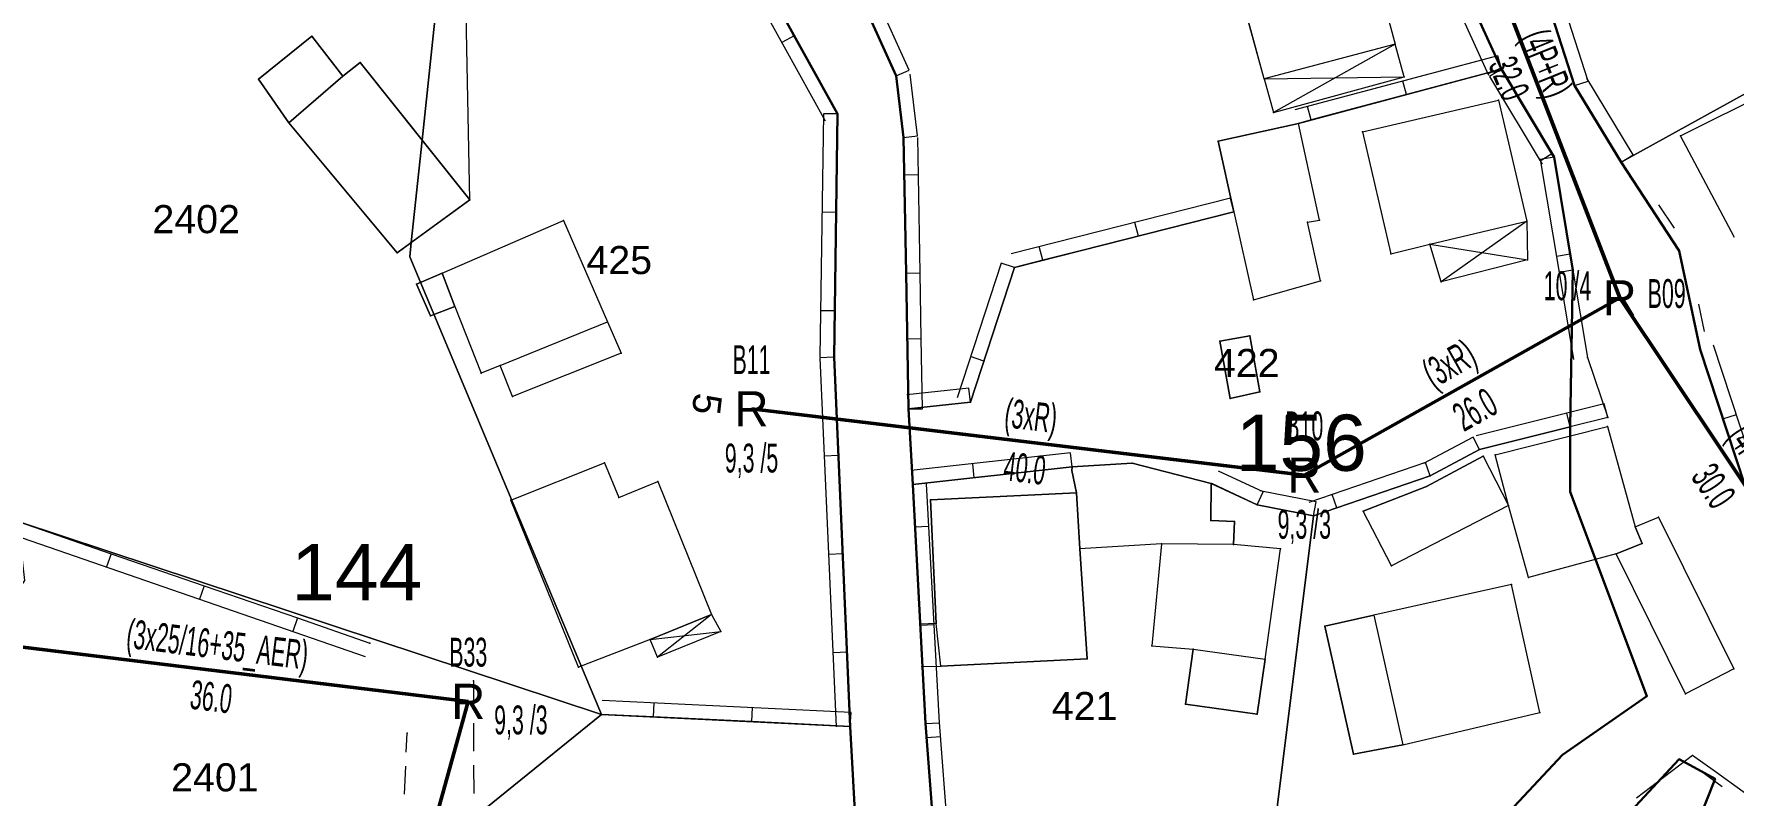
# Model space of a CAD drawing. Header units: millimetres. Extents: x 615240 to 617330, y 4151758 to 4153557.
# Drawn here: x 615450.6 to 615571.4, y 4152530 to 4152584.1 of the extents above; entities that cross this region are included whole.
import ezdxf
from ezdxf.enums import TextEntityAlignment as Align
from ezdxf.xclip import XClip

# ---------------------------------------------------------------- set-up
doc = ezdxf.new("R2010")
doc.units = ezdxf.units.MM
doc.header["$XCLIPFRAME"] = 2
for name, color, linetype, lineweight in [('02_ADA_ALN_YENI', 7, 'Continuous', 30), ('02_ADA_NO_YENI', 18, 'Continuous', 0), ('03_PARSEL_ALN_ESKI', 18, 'Continuous', 0), ('03_PARSEL_ALN_YENI', 171, 'Continuous', 0), ('03_PARSEL_NO_ESKI', 5, 'Continuous', 0), ('03_PARSEL_SNR_YENI', 5, 'Continuous', 0), ('04_YAPI_ALN_TSCLSIZ', 18, 'Continuous', 0), ('04_YAPI_SNR_TSCL', 232, 'Continuous', 0), ('04_YAPI_SNR_TSCLSZ', 77, 'Continuous', 0), ('06_DETAY_SNR_KROKI', 4, 'Continuous', 0), ('06_DETAY_SNR_PAFTA', 26, 'Continuous', 0), ('07_SNRTIP_GECERLI', 30, 'Continuous', 0), ('07_SNRTIP_SABIT', 18, 'Continuous', 0), ('DIREK_AG_MEVCUT', 3, 'Continuous', 25), ('HAT_AG_HAVAI_MEVCUT', 82, 'Continuous', 50), ('NOKTA_DETAY_YENI', 171, 'Continuous', 0), ('NOKTA_PARSEL_ESKI', 6, 'Continuous', 0), ('NOKTA_PARSEL_YENI', 30, 'Continuous', 0), ('NOKTA_YAPI_TSCL', 232, 'Continuous', 0), ('NOKTA_YAPI_TSCLSIZ', 77, 'Continuous', 0), ('YENER_NOT', 4, 'Continuous', 0)]:
    doc.layers.add(name, color=color, linetype=linetype, lineweight=lineweight)
doc.styles.add('Direk', font='B_CAD')
doc.styles.get("Standard").update_dxf_attribs({"font": 'Arial'})

# ---------------------------------------------------------------- blocks, each defined once
blk = doc.blocks.new('fggg')
at = {"layer": '02_ADA_ALN_YENI', "color": 252}
for points in [[(615609.76, 4152593.18, 0), (615608.86, 4152577.92, 0), (615606.77, 4152568.4, 0), (615602.2, 4152556.3, 0), (615599.75, 4152548.89, 0), (615602.81, 4152543.97, 0), (615592.81, 4152546.27, 0), (615594.49, 4152536.91, 0), (615592.45, 4152535.62, 0), (615582.77, 4152536.16, 0), (615578.68, 4152542.94, 0), (615572.84, 4152550.11, 0), (615569.01, 4152561.69, 0), (615567.53, 4152568.72, 0), (615563.4, 4152575.03, 0), (615560.1, 4152580.48, 0), (615558.49, 4152585.47, 0)], [(615501.25, 4152590.13, 0), (615507.72, 4152578.45, 0), (615507.47, 4152561.15, 0), (615508.63, 4152534.9, 0), (615509.7, 4152515.16, 0), (615509.7, 4152515.16, 0), (615514, 4152504.01, 0), (615516.45, 4152492.19, 0), (615512.83, 4152466.75, 0), (615508.11, 4152460.35, 0), (615503.16, 4152460.74, 0), (615486.44, 4152456.85, 0), (615501.54, 4152455.16, 0), (615489.49, 4152436.33, 0), (615488.05, 4152431.59, 0), (615483.75, 4152429.48, 0), (615464.52, 4152425.89, 0), (615450.56, 4152424.49, 0)], [(615549.05, 4152594.45, 0), (615554.9, 4152581.62, 0), (615558.64, 4152575.38, 0), (615559.97, 4152567.34, 0), (615559.79, 4152556.2, 0), (615559.77, 4152551.57, 0), (615565.23, 4152537.06, 0), (615559.24, 4152532.88, 0), (615551.34, 4152524.45, 0)], [(615515.11, 4152520.16, 0), (615513.97, 4152535.11, 0), (615513.97, 4152535.11, 0), (615513.06, 4152552.1, 0), (615512.76, 4152557.47, 0), (615512.59, 4152567.12, 0), (615512.42, 4152576.77, 0), (615511.89, 4152581.15, 0), (615506.93, 4152592.11, 0)]]:
    blk.add_polyline3d(points, dxfattribs=at)
blk.add_polyline3d([(615556.86, 4152505.74, 0), (615554.8, 4152518.88, 0), (615567.53, 4152532.57, 0), (615570.08, 4152531.18, 0), (615559.44, 4152504.37, 0), (615556.86, 4152505.74, 0)], close=True, dxfattribs=at)
at = {"layer": '03_PARSEL_ALN_ESKI', "color": 252}
for p in [(615462.54, 4152570.97), (615492.5, 4152568.06), (615537.09, 4152560.74), (615525.58, 4152536.35), (615463.87, 4152531.28)]:
    blk.add_point(p, dxfattribs=at)
at = {"layer": '03_PARSEL_ALN_YENI', "color": 252}
for points in [[(615449.49, 4152549.47, 0), (615445.9, 4152580.08, 0), (615416.71, 4152626.53, 0), (615438.31, 4152629.65, 0), (615462.17, 4152620.82, 0), (615480.98, 4152602.88, 0), (615478.2, 4152576.58, 0), (615477.43, 4152569.31, 0), (615477.33, 4152568.3, 0), (615490.95, 4152535.75, 0), (615449.49, 4152549.47, 0)], [(615589.09, 4152588.46, 0), (615578.17, 4152588.2, 0), (615574.99, 4152581.42, 0), (615563.4, 4152575.03, 0), (615560.1, 4152580.48, 0), (615558.49, 4152585.47, 0), (615557.84, 4152596.09, 0), (615557.39, 4152602.66, 0), (615557.89, 4152617.92, 0), (615559.37, 4152619.38, 0), (615577.04, 4152621.44, 0), (615584.72, 4152623.29, 0), (615589.24, 4152610.5, 0), (615592.86, 4152597.9, 0), (615595.38, 4152587.3, 0), (615589.09, 4152588.46, 0)], [(615501.25, 4152590.13, 0), (615507.72, 4152578.45, 0), (615507.47, 4152561.15, 0), (615508.63, 4152534.9, 0), (615490.95, 4152535.75, 0), (615477.33, 4152568.3, 0), (615477.43, 4152569.31, 0), (615478.2, 4152576.58, 0), (615480.98, 4152602.88, 0), (615502.11, 4152602.86, 0), (615500.49, 4152595.98, 0), (615500.98, 4152592.3, 0), (615501.25, 4152590.13, 0)], [(615567.53, 4152568.72, 0), (615563.4, 4152575.03, 0), (615574.99, 4152581.42, 0), (615578.17, 4152588.2, 0), (615589.09, 4152588.46, 0), (615586.32, 4152577.05, 0), (615581.76, 4152564.73, 0), (615576.42, 4152554.05, 0), (615572.84, 4152550.11, 0), (615569.01, 4152561.69, 0), (615567.53, 4152568.72, 0)], [(615537.53, 4152550.66, 0), (615534.27, 4152552.18, 0), (615528.65, 4152553.62, 0), (615524.39, 4152553.35, 0), (615513.06, 4152552.1, 0), (615512.76, 4152557.47, 0), (615517.17, 4152557.96, 0), (615520.3, 4152567.54, 0), (615535.88, 4152571.48, 0), (615534.78, 4152576.52, 0), (615540.47, 4152577.77, 0), (615554.9, 4152581.62, 0), (615558.64, 4152575.38, 0), (615559.97, 4152567.34, 0), (615559.79, 4152556.2, 0), (615553.35, 4152554.58, 0), (615549.83, 4152552.72, 0), (615541.54, 4152549.88, 0), (615537.53, 4152550.66, 0)], [(615538.28, 4152523.64, 0), (615541.54, 4152549.88, 0), (615549.83, 4152552.72, 0), (615553.35, 4152554.58, 0), (615559.79, 4152556.2, 0), (615559.77, 4152551.57, 0), (615565.23, 4152537.06, 0), (615559.24, 4152532.88, 0), (615551.34, 4152524.45, 0), (615551.38, 4152513.62, 0), (615540.13, 4152512, 0), (615546.03, 4152501.74, 0), (615538.56, 4152496.16, 0), (615533.39, 4152508.06, 0), (615531.67, 4152513.25, 0), (615532.71, 4152520.92, 0), (615538.28, 4152523.64, 0)], [(615513.97, 4152535.11, 0), (615513.06, 4152552.1, 0), (615524.39, 4152553.35, 0), (615528.65, 4152553.62, 0), (615534.27, 4152552.18, 0), (615537.53, 4152550.66, 0), (615541.54, 4152549.88, 0), (615538.28, 4152523.64, 0), (615532.71, 4152520.92, 0), (615527.88, 4152518.84, 0), (615516.21, 4152514.94, 0), (615515.11, 4152520.16, 0), (615513.97, 4152535.11, 0)], [(615490.95, 4152535.75, 0), (615465.54, 4152515.16, 0), (615440.88, 4152531.53, 0), (615449.98, 4152545.28, 0), (615449.49, 4152549.47, 0), (615490.95, 4152535.75, 0)], [(615465.54, 4152515.16, 0), (615490.95, 4152535.75, 0), (615508.63, 4152534.9, 0), (615509.7, 4152515.16, 0), (615514, 4152504.01, 0), (615516.45, 4152492.19, 0), (615512.99, 4152480.25, 0), (615465.54, 4152515.16, 0)], [(615556.86, 4152505.74, 0), (615554.8, 4152518.88, 0), (615567.53, 4152532.57, 0), (615570.08, 4152531.18, 0), (615559.44, 4152504.37, 0), (615556.86, 4152505.74, 0)]]:
    blk.add_polyline3d(points, close=True, dxfattribs=at)
blk.add_polyline3d([(615549.05, 4152594.45, 0), (615554.9, 4152581.62, 0), (615540.47, 4152577.77, 0), (615534.78, 4152576.52, 0), (615535.88, 4152571.48, 0), (615535.88, 4152571.48, 0), (615520.3, 4152567.54, 0), (615517.17, 4152557.96, 0), (615512.76, 4152557.47, 0), (615512.59, 4152567.12, 0), (615512.42, 4152576.77, 0), (615511.89, 4152581.15, 0), (615506.93, 4152592.11, 0)], dxfattribs=at)
at = {"layer": '03_PARSEL_SNR_YENI', "color": 252}
for p, q in [((615548.14, 4152594.04, 0.95), (615553.99, 4152581.21, 0.95)), ((615512.8, 4152581.57, 0.95), (615507.84, 4152592.52, 0.95)), ((615500.38, 4152589.64, 0.95), (615506.85, 4152577.96, 0.95)), ((615501.25, 4152590.13, 0.95), (615504.64, 4152584, 0.95)), ((615551.95, 4152588.08, 0.95), (615554.86, 4152581.71, 0.95)), ((615511.89, 4152581.15, 0.95), (615509, 4152587.53, 0.95)), ((615560.1, 4152580.48, 0.95), (615558.49, 4152585.47, 0.95)), ((615561.05, 4152580.79, 0.95), (615559.44, 4152585.78, 0.95)), ((615504.64, 4152584, 0.95), (615503.77, 4152583.52, 0.95)), ((615504.64, 4152584, 0.95), (615507.72, 4152578.45, 0.95)), ((615554.64, 4152582.59, 0.95), (615540.21, 4152578.74, 0.95)), ((615554.86, 4152581.71, 0.95), (615553.95, 4152581.3, 0.95)), ((615554.9, 4152581.62, 0.95), (615554.64, 4152582.59, 0.95)), ((615554.86, 4152581.71, 0.95), (615554.9, 4152581.62, 0.95)), ((615511.89, 4152581.15, 0.95), (615512.8, 4152581.57, 0.95)), ((615512.42, 4152576.77, 0.95), (615511.89, 4152581.15, 0.95)), ((615513.41, 4152576.89, 0.95), (615512.88, 4152581.28, 0.95)), ((615548.14, 4152579.82, 0.95), (615547.88, 4152580.79, 0.95)), ((615554.9, 4152581.62, 0.95), (615548.14, 4152579.82, 0.95)), ((615554.9, 4152581.62, 0.95), (615554.04, 4152581.11, 0.95)), ((615554.04, 4152581.11, 0.95), (615557.78, 4152574.87, 0.95)), ((615554.9, 4152581.62, 0.95), (615558.49, 4152575.62, 0.95)), ((615560.1, 4152580.48, 0.95), (615561.05, 4152580.79, 0.95)), ((615563.4, 4152575.03, 0.95), (615560.1, 4152580.48, 0.95)), ((615564.25, 4152575.55, 0.95), (615560.96, 4152581, 0.95)), ((615548.14, 4152579.82, 0.95), (615541.37, 4152578.02, 0.95)), ((615506.72, 4152578.46, 0.95), (615506.47, 4152561.17, 0.95)), ((615507.72, 4152578.45, 0.95), (615506.72, 4152578.46, 0.95)), ((615507.72, 4152578.45, 0.95), (615507.62, 4152571.45, 0.95)), ((615541.37, 4152578.02, 0.95), (615541.11, 4152578.98, 0.95)), ((615512.42, 4152576.77, 0.95), (615513.41, 4152576.89, 0.95)), ((615541.37, 4152578.02, 0.95), (615540.47, 4152577.77, 0.95)), ((615512.47, 4152574.12, 0.95), (615512.42, 4152576.77, 0.95)), ((615513.59, 4152567.14, 0.95), (615513.42, 4152576.78, 0.95)), ((615558.49, 4152575.62, 0.95), (615557.64, 4152575.1, 0.95)), ((615558.64, 4152575.38, 0.95), (615557.65, 4152575.21, 0.95)), ((615557.65, 4152575.21, 0.95), (615558.99, 4152567.18, 0.95)), ((615558.49, 4152575.62, 0.95), (615558.64, 4152575.38, 0.95)), ((615558.64, 4152575.38, 0.95), (615559.79, 4152568.47, 0.95)), ((615563.4, 4152575.03, 0.95), (615564.25, 4152575.55, 0.95)), ((615563.4, 4152575.03, 0.95), (615566.14, 4152570.85, 0.95)), ((615512.47, 4152574.12, 0.95), (615513.47, 4152574.14, 0.95)), ((615512.59, 4152567.12, 0.95), (615512.47, 4152574.12, 0.95)), ((615535.64, 4152572.45, 0.95), (615520.05, 4152568.51, 0.95)), ((615535.88, 4152571.48, 0.95), (615535.64, 4152572.45, 0.95)), ((615507.62, 4152571.45, 0.95), (615506.62, 4152571.46, 0.95)), ((615507.62, 4152571.45, 0.95), (615507.52, 4152564.45, 0.95)), ((615535.88, 4152571.48, 0.95), (615529.1, 4152569.76, 0.95)), ((615566.06, 4152571.99, 0.95), (615567.16, 4152570.32, 0.95)), ((615566.14, 4152570.85, 0.95), (615567.53, 4152568.72, 0.95)), ((615529.1, 4152569.76, 0.95), (615522.31, 4152568.05, 0.95)), ((615529.1, 4152569.76, 0.95), (615528.85, 4152570.73, 0.95)), ((615522.31, 4152568.05, 0.95), (615522.06, 4152569.02, 0.95)), ((615559.79, 4152568.47, 0.95), (615558.8, 4152568.31, 0.95)), ((615559.79, 4152568.47, 0.95), (615559.97, 4152567.34, 0.95)), ((615567.53, 4152568.72, 0.95), (615568.56, 4152563.83, 0.95)), ((615519.35, 4152567.85, 0.95), (615516.22, 4152558.27, 0.95)), ((615520.3, 4152567.54, 0.95), (615518.12, 4152560.88, 0.95)), ((615520.3, 4152567.54, 0.95), (615519.35, 4152567.85, 0.95)), ((615522.31, 4152568.05, 0.95), (615520.3, 4152567.54, 0.95)), ((615512.59, 4152567.12, 0.95), (615513.59, 4152567.14, 0.95)), ((615512.67, 4152562.46, 0.95), (615512.59, 4152567.12, 0.95)), ((615513.67, 4152562.48, 0.95), (615513.59, 4152567.14, 0.95)), ((615568.9, 4152564.92, 0.95), (615569.31, 4152562.97, 0.95)), ((615507.52, 4152564.45, 0.95), (615506.52, 4152564.46, 0.95)), ((615507.52, 4152564.45, 0.95), (615507.47, 4152561.15, 0.95)), ((615568.56, 4152563.83, 0.95), (615569.01, 4152561.69, 0.95)), ((615512.67, 4152562.46, 0.95), (615513.67, 4152562.48, 0.95)), ((615512.76, 4152557.47, 0.95), (615512.67, 4152562.46, 0.95)), ((615513.75, 4152557.49, 0.95), (615513.67, 4152562.48, 0.95)), ((615518.12, 4152560.88, 0.95), (615517.17, 4152561.2, 0.95)), ((615570.64, 4152556.76, 0.95), (615569.01, 4152561.69, 0.95)), ((615573.79, 4152550.42, 0.95), (615569.96, 4152562, 0.95)), ((615507.47, 4152561.15, 0.95), (615506.47, 4152561.11, 0.95)), ((615506.47, 4152561.11, 0.95), (615507.63, 4152534.86, 0.95)), ((615507.47, 4152561.15, 0.95), (615507.78, 4152554.16, 0.95)), ((615518.12, 4152560.88, 0.95), (615517.17, 4152557.96, 0.95)), ((615517.06, 4152558.96, 0.95), (615512.64, 4152558.47, 0.95)), ((615517.17, 4152557.96, 0.95), (615517.06, 4152558.96, 0.95)), ((615517.17, 4152557.96, 0.95), (615512.76, 4152557.47, 0.95)), ((615512.76, 4152557.47, 0.95), (615513.75, 4152557.49, 0.95)), ((615559.55, 4152557.17, 0.95), (615553.11, 4152555.55, 0.95)), ((615559.79, 4152556.2, 0.95), (615559.55, 4152557.17, 0.95)), ((615570.64, 4152556.76, 0.95), (615571.59, 4152557.07, 0.95)), ((615572.84, 4152550.11, 0.95), (615570.64, 4152556.76, 0.95)), ((615552.88, 4152555.47, 0.95), (615549.36, 4152553.6, 0.95)), ((615553.35, 4152554.58, 0.95), (615552.88, 4152555.47, 0.95)), ((615559.79, 4152556.2, 0.95), (615553.35, 4152554.58, 0.95)), ((615507.78, 4152554.16, 0.95), (615506.78, 4152554.11, 0.95)), ((615507.78, 4152554.16, 0.95), (615508.09, 4152547.17, 0.95)), ((615524.28, 4152554.35, 0.95), (615512.95, 4152553.09, 0.95)), ((615524.39, 4152553.35, 0.95), (615524.28, 4152554.35, 0.95)), ((615553.35, 4152554.58, 0.95), (615549.83, 4152552.72, 0.95)), ((615517.44, 4152552.58, 0.95), (615517.33, 4152553.58, 0.95)), ((615524.39, 4152553.35, 0.95), (615517.44, 4152552.58, 0.95)), ((615537.96, 4152551.57, 0.95), (615534.79, 4152553.06, 0.95)), ((615549.5, 4152553.66, 0.95), (615541.22, 4152550.82, 0.95)), ((615549.83, 4152552.72, 0.95), (615543.2, 4152550.45, 0.95)), ((615549.83, 4152552.72, 0.95), (615549.5, 4152553.66, 0.95)), ((615517.44, 4152552.58, 0.95), (615513.06, 4152552.1, 0.95)), ((615513.22, 4152549.09, 0.95), (615513.06, 4152552.1, 0.95)), ((615514.97, 4152535.16, 0.95), (615514.05, 4152552.15, 0.95)), ((615537.53, 4152550.66, 0.95), (615534.36, 4152552.16, 0.95)), ((615537.53, 4152550.66, 0.95), (615537.96, 4152551.57, 0.95)), ((615541.73, 4152550.86, 0.95), (615537.72, 4152551.64, 0.95)), ((615541.54, 4152549.88, 0.95), (615537.53, 4152550.66, 0.95)), ((615541.54, 4152549.88, 0.95), (615541.73, 4152550.86, 0.95)), ((615543.2, 4152550.45, 0.95), (615541.54, 4152549.88, 0.95)), ((615543.2, 4152550.45, 0.95), (615542.88, 4152551.39, 0.95)), ((615513.22, 4152549.09, 0.95), (615514.22, 4152549.14, 0.95)), ((615513.6, 4152542.1, 0.95), (615513.22, 4152549.09, 0.95)), ((615508.09, 4152547.17, 0.95), (615507.09, 4152547.12, 0.95)), ((615508.09, 4152547.17, 0.95), (615508.4, 4152540.17, 0.95)), ((615513.6, 4152542.1, 0.95), (615514.6, 4152542.15, 0.95)), ((615513.97, 4152535.11, 0.95), (615513.6, 4152542.1, 0.95)), ((615508.4, 4152540.17, 0.95), (615507.4, 4152540.13, 0.95)), ((615508.4, 4152540.17, 0.95), (615508.63, 4152534.9, 0.95)), ((615508.68, 4152535.9, 0.95), (615491, 4152536.75, 0.95)), ((615494.65, 4152535.57, 0.95), (615494.7, 4152536.57, 0.95)), ((615501.64, 4152535.24, 0.95), (615501.69, 4152536.24, 0.95)), ((615508.63, 4152534.9, 0.95), (615508.68, 4152535.9, 0.95)), ((615494.65, 4152535.57, 0.95), (615490.95, 4152535.75, 0.95)), ((615501.64, 4152535.24, 0.95), (615494.65, 4152535.57, 0.95)), ((615508.63, 4152534.9, 0.95), (615501.64, 4152535.24, 0.95)), ((615508.89, 4152530.14, 0.95), (615508.63, 4152534.9, 0.95)), ((615513.97, 4152535.11, 0.95), (615514.97, 4152535.16, 0.95)), ((615514.05, 4152534.12, 0.95), (615513.97, 4152535.11, 0.95)), ((615516.1, 4152520.23, 0.95), (615514.97, 4152535.18, 0.95)), ((615514.05, 4152534.12, 0.95), (615515.05, 4152534.19, 0.95)), ((615514.58, 4152527.14, 0.95), (615514.05, 4152534.12, 0.95)), ((615554.76, 4152528.1, 0.95), (615559.24, 4152532.88, 0.95)), ((615509.43, 4152520.15, 0.95), (615508.89, 4152530.14, 0.95))]:
    blk.add_line(p, q, dxfattribs=at)
for p in [(615511.89, 4152581.15, 657.97), (615511.89, 4152581.15, 657.97), (615554.9, 4152581.62, 654.68), (615554.9, 4152581.62, 654.68), (615554.9, 4152581.62, 654.68), (615560.1, 4152580.48, 654.43), (615560.1, 4152580.48, 654.43), (615507.72, 4152578.45, 657.88), (615507.72, 4152578.45, 657.88), (615540.47, 4152577.77, 656.79), (615512.42, 4152576.77, 657.9), (615512.42, 4152576.77, 657.9), (615558.64, 4152575.38, 654.28), (615558.64, 4152575.38, 654.28), (615563.4, 4152575.03, 654.26), (615563.4, 4152575.03, 654.26), (615535.88, 4152571.48, 655.96), (615567.53, 4152568.72, 653.72), (615567.53, 4152568.72, 653.72), (615520.3, 4152567.54, 654.8), (615520.3, 4152567.54, 654.8), (615559.97, 4152567.34, 653.4), (615512.59, 4152567.12, 655.21), (615512.59, 4152567.12, 657.9), (615512.67, 4152562.46, 655.21), (615512.67, 4152562.46, 657.9), (615569.01, 4152561.69, 653.03), (615569.01, 4152561.69, 653.03), (615507.47, 4152561.15, 657.23), (615507.47, 4152561.15, 657.23), (615517.17, 4152557.96, 654.45), (615517.17, 4152557.96, 654.45), (615512.76, 4152557.47, 655.21), (615512.76, 4152557.47, 655.21), (615559.79, 4152556.2, 653.34), (615553.35, 4152554.58, 654.15), (615553.35, 4152554.58, 654.15), (615524.39, 4152553.35, 654.41), (615549.83, 4152552.72, 654.65), (615549.83, 4152552.72, 654.65), (615513.06, 4152552.1, 655.07), (615513.06, 4152552.1, 655.07), (615534.36, 4152552.16, 654.03), (615537.53, 4152550.66, 654.31), (615537.53, 4152550.66, 654.31), (615541.54, 4152549.88, 654.14), (615541.54, 4152549.88, 654.14), (615490.95, 4152535.75, 665.33), (615508.63, 4152534.9, 655.31), (615508.63, 4152534.9, 655.31), (615508.63, 4152534.9, 655.31), (615513.97, 4152535.11, 655.45), (615513.97, 4152535.11, 655.45), (615559.24, 4152532.88, 650.82)]:
    blk.add_point(p, dxfattribs=at)
at = {"layer": '04_YAPI_ALN_TSCLSIZ', "color": 252}
for points in [[(615535.4, 4152590.63, 0), (615544.72, 4152593.13, 0), (615547.34, 4152583.42, 0), (615538.04, 4152580.94, 0), (615535.4, 4152590.63, 0)], [(615468.74, 4152577.81, 0), (615466.58, 4152580.92, 0), (615470.36, 4152583.99, 0), (615472.57, 4152581.13, 0), (615468.74, 4152577.81, 0)], [(615481.6, 4152572.33, 0), (615476.43, 4152568.58, 0), (615468.74, 4152577.81, 0), (615472.57, 4152581.13, 0), (615473.79, 4152582.11, 0), (615481.6, 4152572.33, 0)], [(615478.8, 4152564.1, 0), (615477.8, 4152566.35, 0), (615479.62, 4152567.13, 0), (615480.53, 4152564.76, 0), (615478.8, 4152564.1, 0)], [(615483.74, 4152560.57, 0), (615491.38, 4152563.67, 0), (615492.35, 4152561.44, 0), (615484.63, 4152558.35, 0), (615483.74, 4152560.57, 0)], [(615535.61, 4152558.22, 0), (615534.89, 4152562.29, 0), (615537.03, 4152562.66, 0), (615537.73, 4152558.68, 0), (615535.61, 4152558.22, 0)], [(615555.4, 4152550.61, 0), (615554.45, 4152554.2, 0), (615562.44, 4152556.23, 0), (615564.4, 4152549.09, 0), (615564.89, 4152547.91, 0), (615563.06, 4152547.16, 0), (615556.81, 4152545.48, 0), (615555.4, 4152550.61, 0)], [(615545.07, 4152550.21, 0), (615549.58, 4152551.97, 0), (615553.6, 4152554.11, 0), (615555.4, 4152550.61, 0), (615547.08, 4152546.32, 0), (615545.07, 4152550.21, 0)], [(615489.32, 4152539.12, 0), (615484.51, 4152550.98, 0), (615491.17, 4152553.64, 0), (615492.18, 4152551.18, 0), (615494.94, 4152552.32, 0), (615498.76, 4152542.85, 0), (615494.41, 4152541.09, 0), (615489.32, 4152539.12, 0)], [(615524.95, 4152547.52, 0), (615524.7, 4152551.52, 0), (615524.36, 4152553.1, 0), (615524.39, 4152553.35, 0), (615528.65, 4152553.62, 0), (615534.27, 4152552.18, 0), (615534.25, 4152549.55, 0), (615535.93, 4152549.48, 0), (615535.86, 4152547.84, 0), (615530.75, 4152547.88, 0), (615524.95, 4152547.52, 0)], [(615525.45, 4152539.71, 0), (615515.05, 4152539.18, 0), (615514.74, 4152542.22, 0), (615514.32, 4152551.02, 0), (615524.7, 4152551.52, 0), (615524.95, 4152547.52, 0), (615525.45, 4152539.71, 0)], [(615571.42, 4152538.99, 0), (615567.98, 4152537.22, 0), (615563.06, 4152547.16, 0), (615564.89, 4152547.91, 0), (615564.4, 4152549.09, 0), (615566.06, 4152549.78, 0), (615571.42, 4152538.99, 0)], [(615545.84, 4152542.81, 0), (615547.9, 4152533.58, 0), (615544.38, 4152532.92, 0), (615542.35, 4152542.04, 0), (615545.84, 4152542.81, 0)], [(615538.1, 4152539.68, 0), (615537.54, 4152535.76, 0), (615532.45, 4152536.48, 0), (615533, 4152540.4, 0), (615538.1, 4152539.68, 0)]]:
    blk.add_polyline3d(points, close=True, dxfattribs=at)
at = {"layer": '04_YAPI_SNR_TSCL', "color": 252}
for p, q in [((615567.63, 4152576.9, 656.69), (615578.26, 4152582.21, 661.62)), ((615545.03, 4152577.17, 659.72), (615554.7, 4152579.42, 658.27)), ((615554.7, 4152579.42, 658.27), (615556.7, 4152570.83, 654.67)), ((615540.47, 4152577.77, 655.59), (615534.78, 4152576.52, 658.16)), ((615541.98, 4152570.9, 654.99), (615540.47, 4152577.77, 655.59)), ((615545.03, 4152577.17, 659.72), (615547.04, 4152568.49, 655.39)), ((615571.45, 4152569.66, 656.36), (615567.63, 4152576.9, 656.69)), ((615534.78, 4152576.52, 658.16), (615535.88, 4152571.48, 654.06)), ((615479.62, 4152567.13, 663.53), (615488.25, 4152570.88, 661.42)), ((615488.25, 4152570.88, 661.42), (615491.38, 4152563.67, 659.55)), ((615535.88, 4152571.48, 658.16), (615537.27, 4152565.23, 654.06)), ((615541.11, 4152570.76, 654.87), (615541.98, 4152570.9, 654.99)), ((615549.81, 4152569.19, 654.81), (615556.7, 4152570.83, 654.67)), ((615542.04, 4152566.59, 654.22), (615541.11, 4152570.76, 654.87)), ((615547.04, 4152568.49, 655.39), (615549.81, 4152569.19, 654.81)), ((615480.53, 4152564.76, 665.22), (615479.62, 4152567.13, 663.53)), ((615537.27, 4152565.23, 654.06), (615542.04, 4152566.59, 654.22)), ((615480.53, 4152564.76, 665.22), (615482.39, 4152560.02, 663.54)), ((615483.74, 4152560.57, 660.22), (615491.38, 4152563.67, 658.79)), ((615483.74, 4152560.57, 659.96), (615482.39, 4152560.02, 663.54)), ((615530.75, 4152547.88, 652.23), (615530.05, 4152540.62, 651.45)), ((615535.86, 4152547.84, 652.62), (615530.75, 4152547.88, 652.23)), ((615539.2, 4152547.53, 652.78), (615535.86, 4152547.84, 652.62)), ((615538.1, 4152539.68, 654.25), (615539.2, 4152547.53, 652.78)), ((615555.61, 4152544.98, 653.55), (615545.84, 4152542.81, 654.78)), ((615557.63, 4152535.89, 651.43), (615555.61, 4152544.98, 653.55)), ((615545.84, 4152542.81, 654.78), (615547.9, 4152533.58, 652.14)), ((615530.05, 4152540.62, 651.45), (615533, 4152540.4, 652.54)), ((615533, 4152540.4, 652.54), (615538.1, 4152539.68, 653.76)), ((615547.9, 4152533.58, 652.14), (615557.63, 4152535.89, 651.43))]:
    blk.add_line(p, q, dxfattribs=at)
at = {"layer": '04_YAPI_SNR_TSCLSZ', "color": 252}
for p, q in [((615544.72, 4152593.13, 660.31), (615547.34, 4152583.42, 655.28)), ((615538.04, 4152580.94, 659.21), (615535.4, 4152590.63, 660.4)), ((615470.36, 4152583.99, 663.15), (615466.58, 4152580.92, 666.34)), ((615472.57, 4152581.13, 665.31), (615470.36, 4152583.99, 663.15)), ((615547.34, 4152583.42, 655.28), (615538.04, 4152580.94, 659.21)), ((615547.34, 4152583.42, 655.28), (615538.69, 4152578.54, 658.83)), ((615547.99, 4152581.08, 660.23), (615547.34, 4152583.42, 655.28)), ((615473.79, 4152582.11, 663.83), (615472.57, 4152581.13, 665.31)), ((615478.2, 4152576.58, 664.12), (615473.79, 4152582.11, 663.83)), ((615466.58, 4152580.92, 666.34), (615468.74, 4152577.81, 666.69)), ((615468.74, 4152577.81, 666.69), (615472.57, 4152581.13, 665.31)), ((615538.04, 4152580.94, 659.21), (615547.99, 4152581.08, 660.23)), ((615538.04, 4152580.94, 659.21), (615538.69, 4152578.54, 658.83)), ((615538.69, 4152578.54, 658.83), (615547.99, 4152581.08, 660.23)), ((615468.74, 4152577.81, 666.69), (615476.43, 4152568.58, 666.81)), ((615481.6, 4152572.33, 664.12), (615478.2, 4152576.58, 663.83)), ((615477.43, 4152569.31, 666.81), (615481.6, 4152572.33, 664.12)), ((615556.7, 4152570.83, 654.67), (615550.61, 4152566.5, 652.81)), ((615556.7, 4152570.83, 654.67), (615556.75, 4152568.08, 654.4)), ((615476.43, 4152568.58, 666.81), (615477.43, 4152569.31, 664.12)), ((615549.81, 4152569.19, 654.81), (615556.75, 4152568.08, 654.4)), ((615550.61, 4152566.5, 652.81), (615549.81, 4152569.19, 654.81)), ((615556.75, 4152568.08, 654.4), (615550.61, 4152566.5, 652.81)), ((615479.62, 4152567.13, 663.53), (615477.8, 4152566.35, 664.05)), ((615477.8, 4152566.35, 664.05), (615478.8, 4152564.1, 663.87)), ((615478.8, 4152564.1, 663.87), (615480.53, 4152564.76, 665.22)), ((615491.38, 4152563.67, 661.42), (615492.35, 4152561.44, 659.55)), ((615537.03, 4152562.66, 654.05), (615534.89, 4152562.29, 656.57)), ((615537.73, 4152558.68, 654.08), (615537.03, 4152562.66, 654.05)), ((615492.35, 4152561.44, 659.55), (615484.63, 4152558.35, 662.86)), ((615534.89, 4152562.29, 656.57), (615535.61, 4152558.22, 653.73)), ((615484.63, 4152558.35, 662.86), (615483.74, 4152560.57, 659.96)), ((615535.61, 4152558.22, 653.73), (615537.73, 4152558.68, 654.08)), ((615554.45, 4152554.2, 653.86), (615562.44, 4152556.23, 653.17)), ((615562.44, 4152556.23, 653.17), (615564.4, 4152549.09, 653.89)), ((615553.6, 4152554.11, 653.73), (615549.58, 4152551.97, 654.07)), ((615553.6, 4152554.11, 653.73), (615555.4, 4152550.61, 654.24)), ((615555.4, 4152550.61, 654.24), (615554.45, 4152554.2, 653.86)), ((615484.51, 4152550.98, 662.47), (615491.17, 4152553.64, 659.52)), ((615491.17, 4152553.64, 659.52), (615492.18, 4152551.18, 659.93)), ((615524.39, 4152553.35, 654.41), (615524.36, 4152553.1, 652.84)), ((615524.36, 4152553.1, 652.84), (615524.7, 4152551.52, 656.22)), ((615528.65, 4152553.62, 653.93), (615524.39, 4152553.35, 654.41)), ((615534.27, 4152552.18, 653.76), (615528.65, 4152553.62, 653.93)), ((615492.18, 4152551.18, 659.93), (615494.94, 4152552.32, 659.37)), ((615494.94, 4152552.32, 659.37), (615498.76, 4152542.85, 660.29)), ((615524.7, 4152551.52, 656.22), (615514.32, 4152551.02, 654.92)), ((615524.95, 4152547.52, 656.81), (615524.7, 4152551.52, 656.22)), ((615534.25, 4152549.55, 655.51), (615534.27, 4152552.18, 653.76)), ((615549.58, 4152551.97, 654.07), (615545.07, 4152550.21, 655.06)), ((615489.32, 4152539.12, 664.09), (615484.51, 4152550.98, 662.47)), ((615514.32, 4152551.02, 654.92), (615514.74, 4152542.22, 655.69)), ((615555.4, 4152550.61, 654.24), (615547.08, 4152546.32, 655.52)), ((615556.81, 4152545.48, 653.14), (615555.4, 4152550.61, 654.24)), ((615535.93, 4152549.48, 652.6), (615534.25, 4152549.55, 655.51)), ((615535.86, 4152547.84, 652.62), (615535.93, 4152549.48, 652.6)), ((615547.08, 4152546.32, 655.52), (615545.07, 4152550.21, 655.06)), ((615564.4, 4152549.09, 653.89), (615566.06, 4152549.78, 652.69)), ((615564.4, 4152549.09, 653.89), (615564.89, 4152547.91, 655.41)), ((615566.06, 4152549.78, 652.69), (615571.42, 4152538.99, 650.48)), ((615530.75, 4152547.88, 652.23), (615524.95, 4152547.52, 656.42)), ((615564.89, 4152547.91, 655.41), (615563.06, 4152547.16, 651.75)), ((615525.45, 4152539.71, 656.81), (615524.95, 4152547.52, 656.22)), ((615563.06, 4152547.16, 651.75), (615556.81, 4152545.48, 653.14)), ((615567.98, 4152537.22, 650.47), (615563.06, 4152547.16, 651.75)), ((615494.41, 4152541.09, 657.73), (615498.76, 4152542.85, 660.29)), ((615498.76, 4152542.85, 660.29), (615494.93, 4152539.82, 662.15)), ((615498.76, 4152542.85, 660.29), (615499.42, 4152541.65, 659.95)), ((615514.74, 4152542.22, 655.69), (615513.61, 4152542.16, 654.18)), ((615513.61, 4152542.16, 654.18), (615513.7, 4152539.16, 652.71)), ((615515.05, 4152539.18, 656.41), (615514.74, 4152542.22, 655.69)), ((615545.84, 4152542.81, 654.78), (615542.35, 4152542.04, 654.74)), ((615542.35, 4152542.04, 654.74), (615544.38, 4152532.92, 651.66)), ((615494.41, 4152541.09, 657.73), (615489.32, 4152539.12, 664.09)), ((615494.41, 4152541.09, 657.73), (615499.42, 4152541.65, 659.95)), ((615494.93, 4152539.82, 662.15), (615494.41, 4152541.09, 657.73)), ((615499.42, 4152541.65, 659.95), (615494.93, 4152539.82, 662.15)), ((615515.05, 4152539.18, 656.41), (615525.45, 4152539.71, 656.81)), ((615533, 4152540.4, 652.54), (615532.45, 4152536.48, 651.28)), ((615537.54, 4152535.76, 654.25), (615538.1, 4152539.68, 652.78)), ((615513.7, 4152539.16, 652.71), (615515.05, 4152539.18, 656.41)), ((615571.42, 4152538.99, 650.48), (615567.98, 4152537.22, 650.47)), ((615532.45, 4152536.48, 651.28), (615537.54, 4152535.76, 654.25)), ((615544.38, 4152532.92, 651.66), (615547.9, 4152533.58, 652.14))]:
    blk.add_line(p, q, dxfattribs=at)
at = {"layer": '06_DETAY_SNR_KROKI', "color": 252}
for p, q in [((615559.97, 4152567.34, 0.95), (615558.99, 4152567.18, 0.95)), ((615559.97, 4152567.34, 0.95), (615561.01, 4152561.14, 0.95)), ((615558.99, 4152567.18, 0.95), (615560.02, 4152560.98, 0.95)), ((615561.01, 4152561.14, 653.4), (615562.45, 4152556.87, 653.34)), ((615562.2, 4152557.83, 0.95), (615559.55, 4152557.17, 0.95)), ((615562.45, 4152556.87, 0.95), (615562.2, 4152557.83, 0.95)), ((615562.45, 4152556.87, 0.95), (615559.79, 4152556.2, 0.95)), ((615449.49, 4152549.47, 0.95), (615456.1, 4152547.18, 0.95)), ((615449.16, 4152548.52, 0.95), (615474.16, 4152539.88, 0.95)), ((615456.1, 4152547.18, 0.95), (615455.78, 4152546.24, 0.95)), ((615456.1, 4152547.18, 0.95), (615462.72, 4152544.89, 0.95)), ((615462.72, 4152544.89, 0.95), (615462.39, 4152543.95, 0.95)), ((615462.72, 4152544.89, 0.95), (615469.34, 4152542.61, 0.95)), ((615469.34, 4152542.61, 0.95), (615469.01, 4152541.66, 0.95)), ((615469.34, 4152542.61, 0.95), (615474.48, 4152540.83, 0.95)), ((615568.48, 4152532.84, 0.95), (615564.5, 4152529.81, 0.95)), ((615570.11, 4152531.66, 0.95), (615568.48, 4152532.84, 0.95)), ((615570.59, 4152530.61, 0.95), (615568.97, 4152531.79, 0.95)), ((615574.16, 4152528.73, 0.95), (615570.11, 4152531.66, 0.95))]:
    blk.add_line(p, q, dxfattribs=at)
for p in [(615559.97, 4152567.34, 654.28), (615561.01, 4152561.14, 653.4), (615562.45, 4152556.87, 653.34), (615559.79, 4152556.2, 654.15), (615474.48, 4152540.83, 669.32), (615568.48, 4152532.84, 670.52), (615568.48, 4152532.84, 670.52)]:
    blk.add_point(p, dxfattribs=at)
at = {"layer": '06_DETAY_SNR_PAFTA', "color": 252}
for p, q in [((615481.85, 4152538.14, 0.95), (615481.85, 4152536.14, 0.95)), ((615481.86, 4152535.14, 0.95), (615481.86, 4152533.14, 0.95)), ((615477.08, 4152533.08, 0.95), (615477.14, 4152534.43, 0.95)), ((615476.95, 4152530.08, 0.95), (615477.04, 4152532.08, 0.95)), ((615481.86, 4152532.14, 0.95), (615481.87, 4152530.14, 0.95))]:
    blk.add_line(p, q, dxfattribs=at)
for p in [(615481.85, 4152538.14, 668.37), (615477.14, 4152534.43, 668.4)]:
    blk.add_point(p, dxfattribs=at)
at = {"layer": '07_SNRTIP_GECERLI', "color": 252}
for points in [[(615490.95, 4152535.75, 665.33), (615477.33, 4152568.3, 0), (615477.43, 4152569.31, 0), (615478.2, 4152576.58, 0), (615480.98, 4152602.88, 0)], [(615563.4, 4152575.03, 654.26), (615574.99, 4152581.42, 0), (615578.17, 4152588.2, 0), (615589.09, 4152588.46, 0)], [(615559.79, 4152556.2, 0), (615559.97, 4152567.34, 0)], [(615513.06, 4152552.1, 655.07), (615512.76, 4152557.47, 655.21)], [(615565.23, 4152537.06, 0), (615559.77, 4152551.57, 0), (615559.79, 4152556.2, 0)], [(615490.95, 4152535.75, 665.33), (615449.49, 4152549.47, 669.32)], [(615541.54, 4152549.88, 654.14), (615538.28, 4152523.64, 0), (615532.71, 4152520.92, 0)], [(615559.24, 4152532.88, 650.82), (615565.23, 4152537.06, 0)], [(615465.54, 4152515.16, 0), (615490.95, 4152535.75, 665.33)], [(615556.86, 4152505.74, 0), (615554.8, 4152518.88, 0), (615567.53, 4152532.57, 0)], [(615567.53, 4152532.57, 0), (615570.08, 4152531.18, 0)], [(615570.08, 4152531.18, 0), (615559.44, 4152504.37, 0)]]:
    blk.add_polyline3d(points, dxfattribs=at)
at = {"layer": '07_SNRTIP_SABIT', "color": 252}
for points in [[(615540.19, 4152623.45, 661.39), (615542.79, 4152617.97, 660.77), (615544.43, 4152610.07, 659.43), (615549.33, 4152601.76, 658.35), (615549.05, 4152594.45, 660.03), (615554.9, 4152581.62, 654.68)], [(615516.53, 4152617.57, 660.9), (615514.31, 4152616.12, 660.46), (615510.97, 4152611.9, 661.5), (615508.25, 4152606.91, 660.36), (615506.48, 4152602.69, 659.78), (615505.9, 4152597.69, 658.91), (615506.93, 4152592.11, 658.44), (615511.89, 4152581.15, 657.97), (615512.42, 4152576.77, 657.9), (615512.59, 4152567.12, 657.9), (615512.76, 4152557.47, 657.9)], [(615557.89, 4152617.92, 657.84), (615557.39, 4152602.66, 656.64), (615557.84, 4152596.09, 655.72), (615558.49, 4152585.47, 656.82), (615560.1, 4152580.48, 654.43), (615563.4, 4152575.03, 654.26)], [(615502.11, 4152602.86, 659.43), (615500.49, 4152595.98, 658.69), (615500.98, 4152592.3, 658.73), (615501.25, 4152590.13, 658.57), (615507.72, 4152578.45, 657.88), (615507.47, 4152561.15, 657.23), (615508.63, 4152534.9, 655.31)], [(615512.76, 4152557.47, 654.8), (615517.17, 4152557.96, 0), (615520.3, 4152567.54, 0), (615535.88, 4152571.48, 655.96), (615534.78, 4152576.52, 655.96), (615540.47, 4152577.77, 655.59), (615554.9, 4152581.62, 654.68)], [(615554.9, 4152581.62, 654.68), (615558.64, 4152575.38, 654.28), (615559.97, 4152567.34, 0)], [(615563.4, 4152575.03, 654.26), (615567.53, 4152568.72, 653.72), (615569.01, 4152561.69, 653.03), (615572.84, 4152550.11, 651.88)], [(615541.54, 4152549.88, 654.14), (615549.83, 4152552.72, 654.65), (615553.35, 4152554.58, 654.15), (615559.79, 4152556.2, 0)], [(615513.06, 4152552.1, 655.07), (615524.39, 4152553.35, 0), (615528.65, 4152553.62, 653.93), (615534.27, 4152552.18, 653.76), (615537.53, 4152550.66, 654.31), (615541.54, 4152549.88, 654.14)], [(615516.21, 4152514.94, 652.88), (615515.11, 4152520.16, 653.5), (615513.97, 4152535.11, 655.45), (615513.06, 4152552.1, 655.07)], [(615490.95, 4152535.75, 665.33), (615508.63, 4152534.9, 655.31)], [(615508.63, 4152534.9, 655.31), (615509.7, 4152515.16, 653.61), (615514, 4152504.01, 652.01), (615516.45, 4152492.19, 650.66)], [(615551.38, 4152513.62, 648.3), (615551.34, 4152524.45, 650.5), (615559.24, 4152532.88, 650.82)]]:
    blk.add_polyline3d(points, dxfattribs=at)
at = {"layer": 'NOKTA_DETAY_YENI', "color": 252}
for p in [(615561.01, 4152561.14, 653.4), (615562.45, 4152556.87, 653.34), (615474.48, 4152540.83), (615481.85, 4152538.14, 668.37), (615477.14, 4152534.43, 668.4), (615568.48, 4152532.84, 670.52)]:
    blk.add_point(p, dxfattribs=at)
at = {"layer": 'NOKTA_PARSEL_ESKI', "color": 252}
for p in [(615559.77, 4152551.57), (615565.23, 4152537.06), (615567.53, 4152532.57), (615570.08, 4152531.18)]:
    blk.add_point(p, dxfattribs=at)
at = {"layer": 'NOKTA_PARSEL_YENI', "color": 252}
for p in [(615511.89, 4152581.15, 657.97), (615554.9, 4152581.62, 654.68), (615560.1, 4152580.48, 654.43), (615507.72, 4152578.45, 657.88), (615540.47, 4152577.77, 656.79), (615478.2, 4152576.58), (615512.42, 4152576.77, 657.9), (615534.78, 4152576.52), (615558.64, 4152575.38, 654.28), (615563.4, 4152575.03, 654.26), (615535.88, 4152571.48, 655.96), (615477.43, 4152569.31), (615567.53, 4152568.72, 653.72), (615477.33, 4152568.3), (615520.3, 4152567.54), (615559.97, 4152567.34), (615512.59, 4152567.12), (615569.01, 4152561.69, 653.03), (615507.47, 4152561.15, 657.23), (615517.17, 4152557.96, 654.45), (615512.76, 4152557.47, 654.8), (615559.79, 4152556.2), (615553.35, 4152554.58, 654.15), (615524.39, 4152553.35, 654.41), (615528.65, 4152553.62, 653.93), (615549.83, 4152552.72, 654.65), (615513.06, 4152552.1, 655.07), (615534.27, 4152552.18, 653.76), (615534.36, 4152552.16, 654.03), (615537.53, 4152550.66, 654.31), (615541.54, 4152549.88, 654.14), (615490.95, 4152535.75, 665.33), (615508.63, 4152534.9, 655.31), (615513.97, 4152535.11, 655.45), (615559.24, 4152532.88, 650.82)]:
    blk.add_point(p, dxfattribs=at)
at = {"layer": 'NOKTA_YAPI_TSCL', "color": 252}
for p in [(615554.7, 4152579.42), (615545.03, 4152577.17, 659.72), (615567.63, 4152576.9, 656.69), (615488.25, 4152570.88, 661.42), (615541.98, 4152570.9, 654.99), (615556.7, 4152570.83, 654.67), (615541.11, 4152570.76, 654.87), (615547.04, 4152568.49, 655.39), (615549.81, 4152569.19, 654.81), (615479.62, 4152567.13, 663.53), (615542.04, 4152566.59, 654.22), (615537.27, 4152565.23, 654.06), (615480.53, 4152564.76, 665.22), (615491.38, 4152563.67), (615482.39, 4152560.02, 663.54), (615483.74, 4152560.57), (615530.75, 4152547.88, 652.23), (615535.86, 4152547.84, 652.62), (615539.2, 4152547.53, 652.78), (615555.61, 4152544.98, 653.55), (615545.84, 4152542.81), (615530.05, 4152540.62, 651.45), (615533, 4152540.4, 652.54), (615538.1, 4152539.68), (615557.63, 4152535.89, 651.43), (615547.9, 4152533.58, 652.14)]:
    blk.add_point(p, dxfattribs=at)
at = {"layer": 'NOKTA_YAPI_TSCLSIZ', "color": 252}
for p in [(615470.36, 4152583.99, 663.15), (615547.34, 4152583.42, 655.28), (615473.79, 4152582.11, 663.83), (615466.58, 4152580.92, 666.34), (615472.57, 4152581.13, 665.31), (615538.04, 4152580.94, 659.21), (615547.99, 4152581.08, 660.23), (615538.69, 4152578.54, 658.83), (615468.74, 4152577.81, 666.69), (615481.6, 4152572.33, 664.12), (615476.43, 4152568.58, 666.81), (615556.75, 4152568.08, 654.4), (615477.8, 4152566.35, 664.05), (615550.61, 4152566.5, 652.81), (615478.8, 4152564.1, 663.87), (615537.03, 4152562.66, 654.05), (615492.35, 4152561.44, 659.55), (615534.89, 4152562.29), (615484.63, 4152558.35, 662.86), (615535.61, 4152558.22, 653.73), (615537.73, 4152558.68, 654.08), (615562.44, 4152556.23, 653.17), (615553.6, 4152554.11, 653.73), (615554.45, 4152554.2, 653.86), (615491.17, 4152553.64, 659.52), (615524.36, 4152553.1, 652.84), (615494.94, 4152552.32, 659.37), (615524.7, 4152551.52, 656.22), (615549.58, 4152551.97, 654.07), (615484.51, 4152550.98, 662.47), (615492.18, 4152551.18, 659.93), (615514.32, 4152551.02, 654.92), (615555.4, 4152550.61, 654.24), (615534.25, 4152549.55), (615535.93, 4152549.48, 652.6), (615545.07, 4152550.21, 655.06), (615564.4, 4152549.09, 653.89), (615566.06, 4152549.78, 652.69), (615564.89, 4152547.91), (615524.95, 4152547.52), (615563.06, 4152547.16, 651.75), (615547.08, 4152546.32), (615556.81, 4152545.48, 653.14), (615498.76, 4152542.85, 660.29), (615513.61, 4152542.16, 654.18), (615514.74, 4152542.22), (615542.35, 4152542.04), (615494.41, 4152541.09), (615499.42, 4152541.65, 659.95), (615494.93, 4152539.82, 662.15), (615525.45, 4152539.71, 656.81), (615489.32, 4152539.12, 664.09), (615513.7, 4152539.16, 652.71), (615515.05, 4152539.18, 656.41), (615571.42, 4152538.99, 650.48), (615567.98, 4152537.22, 650.47), (615532.45, 4152536.48, 651.28), (615537.54, 4152535.76), (615544.38, 4152532.92, 651.66)]:
    blk.add_point(p, dxfattribs=at)
at = {"layer": 'YENER_NOT', "color": 252}
for p, q in [((615481.6, 4152572.33, 664.12), (615480.98, 4152602.88, 660.92)), ((615477.43, 4152569.31, 666.14), (615481.6, 4152572.33, 664.12))]:
    blk.add_line(p, q, dxfattribs=at)
at = {"layer": '02_ADA_NO_YENI', "color": 252}
for s, p in [('156', (615536.01, 4152553.07)), ('144', (615468.9, 4152543.86))]:
    blk.add_text(s, height=4, dxfattribs=at).set_placement(p)
at = {"layer": '03_PARSEL_NO_ESKI', "color": 252}
for s, p in [('2402', (615459.04, 4152569.97)), ('425', (615489.88, 4152567.06)), ('422', (615534.47, 4152559.74)), ('421', (615522.95, 4152535.35)), ('2401', (615460.37, 4152530.28))]:
    blk.add_text(s, height=2, dxfattribs=at).set_placement(p)

msp = doc.modelspace()

# ---------------------------------------------------------------- linework, layer by layer
at = {"layer": 'HAT_AG_HAVAI_MEVCUT'}
for p, q in [((615563.3, 4152565.37), (615551.68, 4152595.59)), ((615540.89, 4152552.77), (615563.3, 4152565.37)), ((615563.3, 4152565.37), (615579.77, 4152540.71)), ((615540.89, 4152552.77), (615501.61, 4152557.48)), ((615481.48, 4152536.68), (615445.4, 4152541.07)), ((615471.46, 4152500.48), (615481.48, 4152536.68))]:
    msp.add_line(p, q, dxfattribs=at)

# ---------------------------------------------------------------- block references
ref = msp.add_blockref('fggg', (0, 0))
XClip(ref).set_block_clipping_path([(615240.4021353753, 4153557.293983656), (616576.5432835864, 4153557.293983656), (616576.5432835864, 4152657.5), (617142.5, 4152657.5), (617142.5, 4151777.5), (615240.4021353753, 4151757.5), (615240.4021353753, 4152657.5)])

# ---------------------------------------------------------------- texts
at = {"layer": 'DIREK_AG_MEVCUT', "width": 0.53}
for s, p in [('10 /4', (615559.59, 4152566.23)), ('B09', (615566.64, 4152565.68)), ('B11', (615501.61, 4152560.98)), ('B10', (615540.89, 4152556.27)), ('9,3 /5', (615501.61, 4152553.98)), ('9,3 /3', (615540.89, 4152549.27)), ('B33', (615481.48, 4152540.18)), ('9,3 /3', (615485.22, 4152535.36))]:
    msp.add_text(s, height=2.05, dxfattribs=at).set_placement(p, align=Align.MIDDLE_CENTER)
at = {"layer": 'DIREK_AG_MEVCUT', "style": 'Direk'}
for p in [(615563.3, 4152565.37), (615501.61, 4152557.48), (615540.89, 4152552.77), (615481.48, 4152536.68)]:
    msp.add_text('R', height=2.5, dxfattribs=at).set_placement(p, align=Align.MIDDLE_CENTER)
at = {"layer": 'DIREK_AG_MEVCUT', "color": 32, "style": 'Direk'}
msp.add_text('5', height=2, rotation=263.1297, dxfattribs=at).set_placement((615498.45, 4152557.82), align=Align.MIDDLE_CENTER)
at = {"layer": 'HAT_AG_HAVAI_MEVCUT', "lineweight": 30, "width": 0.53}
for s, rotation, p in [('(4P+R)', 291.9619, (615557.18, 4152581.67, 307775.14)), ('(3xR)', 29.3426, (615551.68, 4152559.81, 307781.65)), ('(3xR)', 353.1718, (615521.35, 4152555.97, 307750.81)), ('(4P+R)', 303.7493, (615572.24, 4152553.51, 307789.89)), ('(3x25/16+35_AER)', 353.0548, (615463.54, 4152539.72, 307722.7))]:
    msp.add_text(s, height=2.05, rotation=rotation, dxfattribs=at).set_placement(p, align=Align.CENTER)
for s, rotation, p in [('32.0', 291.9619, (615556.4, 4152581.36, 307775.14)), ('26.0', 29.3426, (615552.51, 4152558.33, 307781.65)), ('40.0', 353.1718, (615521.15, 4152554.28, 307750.81)), ('30.0', 303.7493, (615570.83, 4152552.57, 307789.89)), ('36.0', 353.0548, (615463.34, 4152538.03, 307722.7))]:
    msp.add_text(s, height=2.05, rotation=rotation, dxfattribs=at).set_placement(p, align=Align.TOP_CENTER)

doc.saveas('drawing.dxf')
